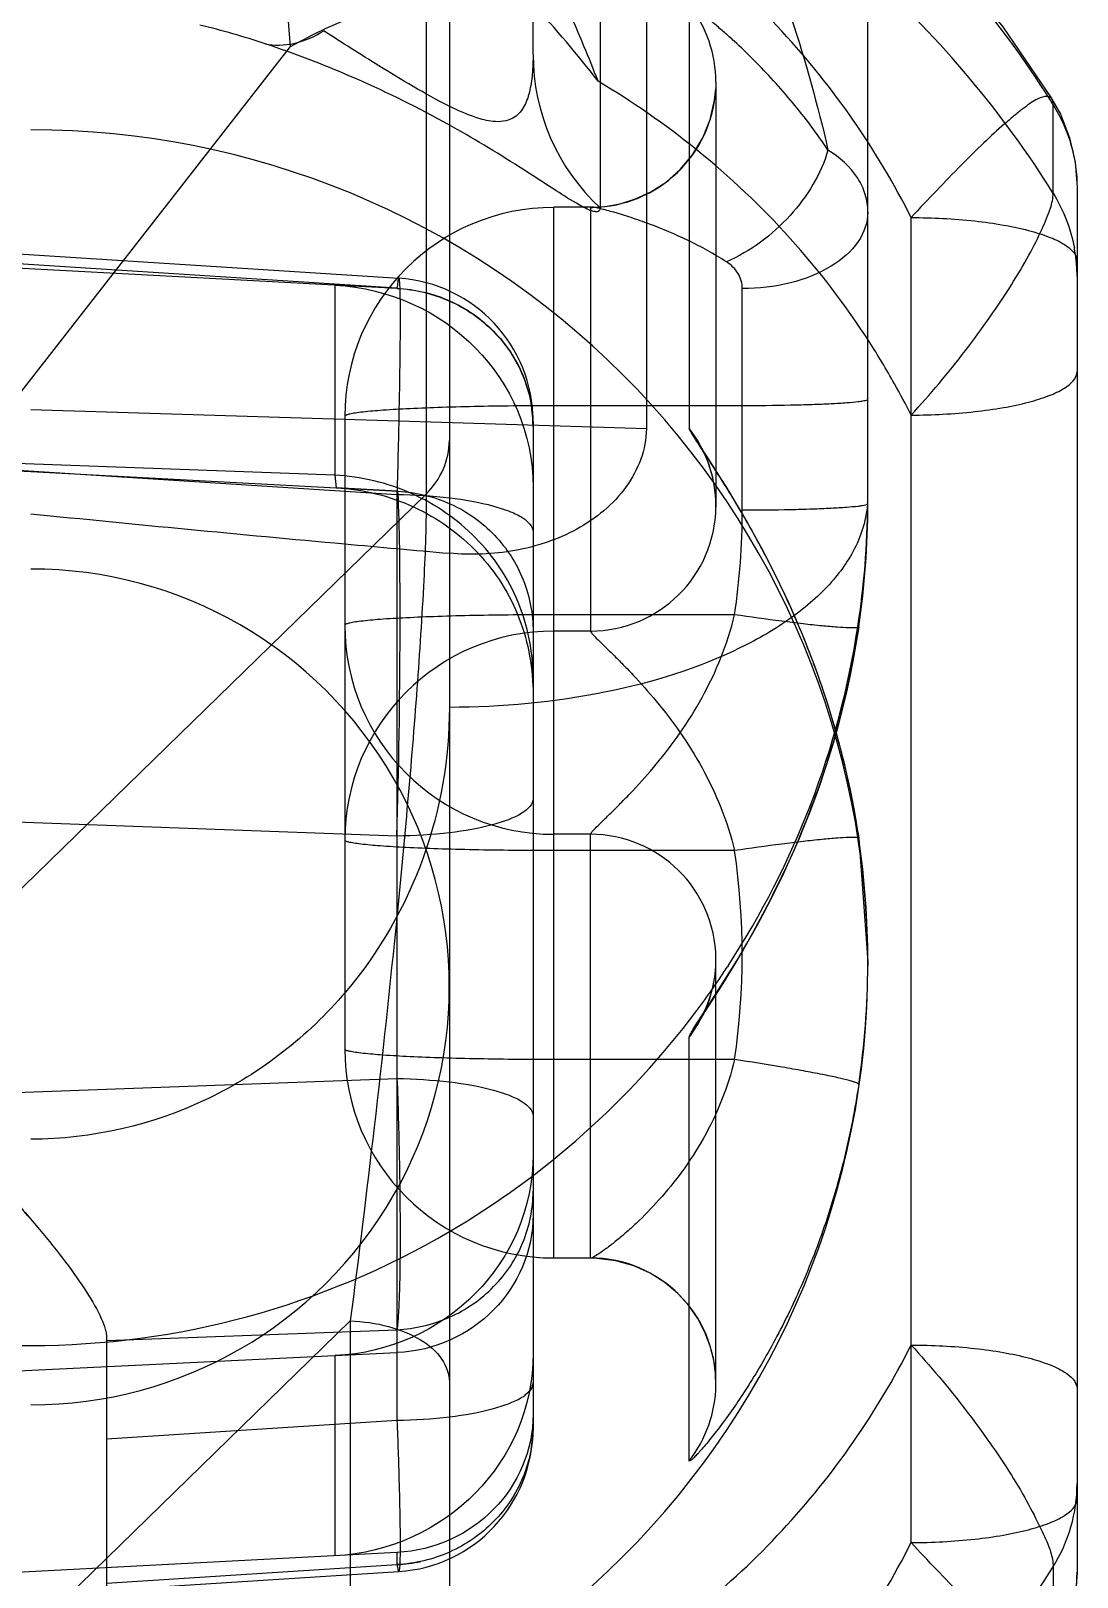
# Model space of a CAD drawing. Header units: millimetres. Extents: x 28656 to 29764, y -21384 to -20601.
# Drawn here: x 28900.735 to 28903.285, y -20794.196 to -20790.427 of the extents above; entities that cross this region are included whole.
import ezdxf

# ---------------------------------------------------------------- set-up
doc = ezdxf.new("R2010")
doc.units = ezdxf.units.MM
doc.header["$LTSCALE"] = 8
doc.layers.add('Cav-cor', color=30, linetype='Continuous')
doc.layers.add('dim', color=3, linetype='Continuous', lineweight=15)

# ---------------------------------------------------------------- blocks, each defined once
blk = doc.blocks.new('20160903.083130')
at = {"layer": 'Cav-cor', "color": 241}
for p, q in [((0.57908, 36.70559), (0.57908, 38.80978)), ((0.78308, 36.43175), (0.78308, 38.00305)), ((0.64811, 37.55688), (0.64811, 36.47742)), ((0.52808, 36.95376), (0.52808, 34.76081)), ((0.61988, 36.79481), (0.61988, 36.61222)), ((0.5139, 36.73596), (0.5139, 36.43775)), ((0.67417, 36.73603), (0.67418, 36.47786)), ((0.23077, 36.45362), (0.43126, 36.71041)), ((0.69051, 36.68883), (0.69039, 36.68459)), ((0.69051, 36.68883), (0.69051, 36.43067)), ((0.89533, 36.67844), (0.89531, 36.67848)), ((0.89601, 36.67505), (0.89533, 36.67844)), ((0.89601, 36.62101), (0.89601, 36.67505)), ((-0.57647, 36.63825), (0.4972, 36.56926)), ((0.49616, 36.56313), (-0.57509, 36.63199)), ((0.91058, 36.62481), (0.91058, 35.78031)), ((0.59183, 35.97226), (0.59183, 36.6126)), ((0.61531, 36.6126), (0.59183, 36.6126)), ((0.61461, 36.6126), (0.61401, 36.61243)), ((0.61401, 36.61243), (0.61401, 36.35427)), ((0.80947, 35.79885), (0.80947, 36.60626)), ((0.49616, 36.56309), (0.01697, 36.58842)), ((0.45826, 36.56509), (0.45826, 36.44926)), ((0.70658, 36.42788), (0.70658, 36.56292)), ((-0.57509, 36.50632), (0.49616, 36.4375)), ((0.70658, 36.49155), (0.59183, 36.49155)), ((0.45826, 36.44926), (-0.57509, 36.48744)), ((0.46427, 36.48315), (0.27308, 36.48912)), ((0.64811, 36.47742), (0.46427, 36.48315)), ((0.46433, 36.4851), (0.46433, 36.0996)), ((0.57908, 36.48192), (0.57908, 35.86851)), ((0.23077, 36.45362), (0.27308, 36.45143)), ((0.27308, 36.45143), (0.45908, 36.44158)), ((0.45826, 36.44926), (0.45907, 36.44158)), ((-0.10942, 35.83088), (0.5139, 36.43775)), ((0.45908, 36.44158), (0.49676, 36.43954)), ((0.49676, 36.43954), (0.45908, 36.44158)), ((0.49616, 36.4375), (0.49616, 35.87344)), ((0.69051, 36.43067), (0.69051, 36.42975)), ((0.70187, 36.36421), (0.59183, 36.36421)), ((0.61401, 36.35427), (0.59183, 36.35427)), ((0.49616, 36.22932), (-1.25259, 36.29394)), ((0.61401, 36.23042), (0.59183, 36.23042)), ((0.61401, 35.97226), (0.61401, 36.23042)), ((0.77754, 36.22784), (0.78308, 36.15294)), ((0.70187, 36.22048), (0.59183, 36.22048)), ((0.69051, 36.15402), (0.69051, 36.15494)), ((0.69051, 35.89586), (0.69051, 36.15402)), ((0.69789, 36.15023), (0.69747, 36.14959)), ((0.78308, 36.15294), (0.78308, 36.15036)), ((0.687, 36.12769), (0.70006, 36.14832)), ((0.68256, 36.12088), (0.687, 36.12769)), ((0.67418, 35.84867), (0.67418, 36.10683)), ((0.70187, 36.09314), (0.59183, 36.09314)), ((0.20068, 36.0707), (0.49616, 36.08161)), ((0.61493, 35.9721), (0.59183, 35.9721)), ((0.61428, 35.9721), (0.61401, 35.97226)), ((0.61793, 35.97201), (0.61422, 35.9721)), ((-0.10942, 35.37201), (0.46767, 35.93387)), ((0.46767, 35.93387), (0.46767, 34.95102)), ((0.31914, 35.92204), (0.49616, 35.92858)), ((0.31914, 35.9238), (0.31914, 31.51717)), ((0.2487, 35.90262), (0.49616, 35.91458)), ((0.45826, 35.91275), (0.45826, 35.79079)), ((0.6905, 35.89477), (0.69051, 35.89586)), ((0.31914, 35.86207), (0.49616, 35.87344)), ((0.49616, 35.79279), (0.2487, 35.77971)), ((0.49616, 35.79279), (0.49616, 35.78544)), ((0.31914, 35.77406), (0.49616, 35.78544)), ((0.89601, 35.78411), (0.89601, 35.73006)), ((0.31915, 35.76975), (0.4972, 35.78118))]:
    blk.add_line(p, q, dxfattribs=at)
for points in [[(0.4989, 36.9614), (0.52553, 36.95452), (0.58272, 36.93556), (0.63781, 36.91143), (0.69031, 36.88234), (0.73976, 36.84855), (0.7857, 36.81038), (0.8277, 36.7682), (0.86539, 36.72239), (0.89526, 36.67855)], [(0.61458, 36.6126), (0.62299, 36.61307), (0.63209, 36.61467), (0.64148, 36.61758), (0.65092, 36.62195), (0.66012, 36.6279), (0.6687, 36.63544), (0.67626, 36.64445), (0.68244, 36.65473), (0.68697, 36.66596), (0.68968, 36.67782), (0.69036, 36.6846)], [(0.8953, 36.67846), (0.90042, 36.66915), (0.90602, 36.65492), (0.90944, 36.64002), (0.91058, 36.62478)], [(0.68192, 36.46531), (0.68188, 36.46539), (0.68202, 36.46514), (0.6826, 36.4642), (0.68357, 36.46265)], [(0.6905, 36.42975), (0.69038, 36.43519), (0.6897, 36.4417), (0.68855, 36.44777), (0.68706, 36.4532), (0.68549, 36.45766), (0.68409, 36.46099), (0.68299, 36.4633), (0.68222, 36.46477), (0.68192, 36.46531)], [(0.68357, 36.46265), (0.68659, 36.45791), (0.68861, 36.45477), (0.69357, 36.44697)], [(0.69357, 36.44697), (0.69646, 36.44235), (0.69959, 36.43728), (0.70293, 36.43176), (0.70647, 36.42579), (0.71019, 36.41935), (0.71407, 36.41246), (0.71806, 36.40513), (0.72214, 36.39738), (0.72627, 36.38922), (0.73045, 36.38064), (0.73465, 36.37165), (0.73884, 36.36223), (0.743, 36.35239), (0.7471, 36.34212), (0.75113, 36.33143), (0.75505, 36.3203), (0.75884, 36.30875), (0.76246, 36.29678), (0.76589, 36.2844), (0.76909, 36.2716), (0.77204, 36.25842), (0.7747, 36.24487), (0.77706, 36.23098), (0.77753, 36.22787)], [(0.77753, 36.35682), (0.77586, 36.34634), (0.77396, 36.33584), (0.77188, 36.32555), (0.76965, 36.31547), (0.76726, 36.30562), (0.76474, 36.29602), (0.76209, 36.28665), (0.75934, 36.27753), (0.75648, 36.26865), (0.75354, 36.26001), (0.75053, 36.25162), (0.74746, 36.24348), (0.74434, 36.23559), (0.74119, 36.22795), (0.738, 36.22054), (0.73481, 36.21339), (0.7316, 36.20647), (0.7284, 36.19979), (0.72521, 36.19335), (0.72204, 36.18714), (0.71891, 36.18116), (0.71582, 36.17542), (0.71278, 36.16992), (0.7098, 36.16466), (0.70691, 36.15966), (0.70411, 36.15491), (0.70141, 36.15041), (0.69883, 36.14617), (0.69636, 36.14218), (0.69403, 36.13845), (0.69184, 36.13499)], [(0.68979, 36.14363), (0.69039, 36.14972), (0.6905, 36.15494)], [(0.68213, 36.11973), (0.68191, 36.11937), (0.68196, 36.11944), (0.68246, 36.12037), (0.68339, 36.1222), (0.68463, 36.12492), (0.68605, 36.12851), (0.68749, 36.1329), (0.68879, 36.13798), (0.68979, 36.14363)], [(0.69184, 36.13499), (0.68381, 36.12243), (0.6829, 36.12097), (0.68225, 36.11993), (0.68213, 36.11973)], [(0.6905, 35.89477), (0.69027, 35.90185), (0.68916, 35.9101), (0.68704, 35.91856), (0.68383, 35.92703), (0.67948, 35.93533), (0.67395, 35.94326), (0.66725, 35.95065), (0.65939, 35.95729), (0.65041, 35.96297), (0.6404, 35.96747), (0.62951, 35.97055), (0.61793, 35.97201)], [(0.91058, 35.78033), (0.90944, 35.76508), (0.90602, 35.75018), (0.90041, 35.73594), (0.89528, 35.7266)]]:
    blk.add_lwpolyline(points, dxfattribs=at)
for centre, radius, start, end in [((0.36889, 36.347), 0.62087, 32.18319, 48.04449), ((-9.0259, 36.02158), 9.48221, 4.165906, 4.664632), ((0.37211, 36.29425), 0.61745, 31.9515, 48.11198), ((0.61395, 36.68875), 0.07656, 0.06056, 38.13094), ((0.27069, 36.27763), 0.4581, 71.52179, 76.69564), ((0.70633, 36.7056), 0.12724, 180.0033, 227.20697), ((0.35899, 36.252), 0.50861, 51.10808, 59.2916), ((0.61405, 36.6889), 0.07647, 270.9265, 356.7691), ((0.37693, 36.35232), 0.61123, 31.87061, 32.16244), ((0.27345, 36.15), 0.50967, 0.04088, 90.04095), ((0.36795, 36.26229), 0.49498, 32.83282, 51.1669), ((0.59175, 36.485), 0.12743, 89.9639, 179.95749), ((0.61401, 36.68676), 0.07433, 269.99983, 270.98143), ((0.81514, 36.57025), 0.09544, 5.65085, 10.68564), ((0.81542, 36.57027), 0.09516, 0.00642, 5.65398), ((0.49158, 36.48195), 0.0875, 0, 86.32382), ((0.37401, 36.26644), 0.48764, 29.29163, 32.80992), ((0.37739, 36.26834), 0.48377, 26.72524, 29.29088), ((0.49724, 36.47878), 0.08185, 2.20649, 9.99786), ((0.49724, 36.47851), 0.08185, 2.39331, 8.99779), ((0.49761, 36.47853), 0.08147, 0.00108, 2.3912), ((0.49769, 36.4788), 0.08139, 0.00098, 2.20265), ((0.61395, 36.43059), 0.07656, 0.06054, 38.12889), ((0.71849, 36.43676), 0.06459, 355.93489, 359.9943), ((0.26093, 36.43675), 0.52215, 359.45929, 0.00036), ((2.17683, 55.26161), 18.9318, 264.228584, 264.810092), ((0.61405, 36.43074), 0.07646, 269.97137, 359.26316), ((0.27359, 36.42793), 0.43299, 351.53849, 359.99417), ((0.25631, 36.43689), 0.52678, 351.25608, 359.44835), ((0.27349, 36.43181), 0.50959, 351.5385, 359.99418), ((0.27368, 36.43181), 0.5094, 351.53849, 359.99417), ((2.75882, 61.57228), 25.26925, 264.790241, 264.935415), ((0.2734, 36.13745), 0.25464, 269.92864, 90.07136), ((0.59175, 36.35785), 0.12743, 180.04252, 270.03604), ((0.59175, 36.22684), 0.12743, 89.96396, 179.95748), ((0.26078, 36.43596), 0.52222, 326.8279, 351.28221), ((0.61405, 36.15396), 0.07646, 0.73251, 90.02864), ((0.27349, 36.15289), 0.50959, 0.00582, 8.4615), ((0.27181, 36.15681), 0.43474, 351.57876, 8.42124), ((0.27345, 36.15072), 0.50967, 269.95905, 359.95912), ((0.61436, 36.154), 0.07615, 347.30621, 0.01296), ((0.27369, 36.15299), 0.5094, 351.53828, 359.70511), ((0.27564, 36.15294), 0.50744, 359.71, 0), ((0.26425, 36.4339), 0.51818, 323.02351, 325.71958), ((0.26323, 36.4346), 0.51941, 325.71892, 326.72147), ((0.61343, 36.15437), 0.07714, 333.21414, 347.19256), ((0.26865, 36.43028), 0.51249, 300.43073, 323.05017), ((0.61413, 36.15395), 0.07632, 321.88028, 333.26214), ((0.59175, 36.09969), 0.12743, 180.04252, 270.03604), ((0.27288, 36.42302), 0.50408, 270.02326, 300.43474), ((0.61405, 35.8958), 0.07646, 0.04664, 90.02973), ((0.27312, 36.42196), 0.50302, 261.50591, 269.99535), ((0.61393, 35.89595), 0.07659, 321.8761, 359.11402), ((0.49158, 35.8685), 0.0875, 273.67615, 0), ((0.49724, 35.86982), 0.08184, 350.00281, 359.0835), ((0.49781, 35.8698), 0.08127, 359.09257, 359.99982), ((0.49158, 35.87593), 0.09061, 272.90224, 282.23)]:
    blk.add_arc(centre, radius, start, end, dxfattribs=at)
at = {"layer": 'Cav-cor', "color": 241, "extrusion": (0, 0, -1)}
for centre, major_axis, start_param, end_param in [((0.45158, 36.44218), (-0.12743, 0.00426), 1.590857, 3.109293), ((0.45158, 36.03569), (-0.12743, 0.00426), 3.109293, 4.62773), ((0.49158, 35.99896), (-0.08745, 0.00293), 3.109293, 4.62773), ((0.45158, 35.9137), (-0.12743, -0.00426), 3.173892, 4.692328), ((0.49158, 35.87714), (-0.08745, -0.00293), 3.173892, 4.692328)]:
    blk.add_ellipse(centre, major_axis=major_axis, ratio=0.965406, start_param=start_param, end_param=end_param, dxfattribs=at)
at = {"layer": 'Cav-cor', "color": 241}
for points, knots in [([(0.80947, 36.60626), (0.78884, 36.64734), (0.73529, 36.72438), (0.62618, 36.81348), (0.49626, 36.87045), (0.40214, 36.88409), (0.35515, 36.8846)], [0, 0, 0, 0, 0.246923, 0.496234, 0.747586, 1, 1, 1, 1]), ([(0.68108, 36.85563), (0.69005, 36.83943), (0.72328, 36.77299), (0.74639, 36.70172), (0.75877, 36.6474)], [0, 0, 0, 0, 0.2495, 1, 1, 1, 1]), ([(0.61869, 36.68932), (0.61591, 36.69651), (0.60427, 36.72554), (0.59105, 36.75398), (0.57974, 36.77467)], [0, 0, 0, 0, 0.246339, 1, 1, 1, 1]), ([(0.43126, 36.71041), (0.44547, 36.71842), (0.4717, 36.73116), (0.50114, 36.73702), (0.5139, 36.73596)], [0, 0, 0, 0, 0.560095, 1, 1, 1, 1]), ([(0.75877, 36.6474), (0.75212, 36.65742), (0.74137, 36.67179), (0.72582, 36.68964), (0.71391, 36.70209), (0.7038, 36.71179), (0.69578, 36.71898), (0.69005, 36.72391), (0.68469, 36.72829), (0.68058, 36.73152), (0.67773, 36.73363), (0.67612, 36.73484), (0.67497, 36.73554), (0.67439, 36.736), (0.67418, 36.73602)], [0, 0, 0, 0, 0.29275, 0.436202, 0.576705, 0.712449, 0.777451, 0.839271, 0.896516, 0.946032, 0.966517, 0.983164, 0.99474, 1, 1, 1, 1]), ([(0.41588, 36.71211), (0.42153, 36.71093), (0.43437, 36.7114), (0.44589, 36.71657), (0.45158, 36.71998)], [0, 0, 0, 0, 0.46488, 1, 1, 1, 1]), ([(0.57908, 36.70559), (0.57908, 36.70156), (0.57882, 36.69385), (0.57721, 36.68294), (0.57397, 36.67333), (0.56657, 36.66507), (0.55497, 36.66406), (0.54191, 36.66763), (0.5256, 36.67499), (0.50607, 36.68593), (0.48069, 36.70133), (0.46265, 36.71278), (0.45158, 36.71999)], [0, 0, 0, 0, 0.070244, 0.134319, 0.191713, 0.245598, 0.316946, 0.379333, 0.482375, 0.627387, 0.76979, 1, 1, 1, 1]), ([(0.61988, 36.61222), (0.61988, 36.61176), (0.6198, 36.61085), (0.61875, 36.6098), (0.61697, 36.6097), (0.61297, 36.61074), (0.60485, 36.61513), (0.58944, 36.62488), (0.56236, 36.64268), (0.52124, 36.66724), (0.47046, 36.69214), (0.43347, 36.70623), (0.41588, 36.71211)], [0, 0, 0, 0, 0.006057, 0.011202, 0.017806, 0.028004, 0.065096, 0.136386, 0.265882, 0.486031, 0.75889, 1, 1, 1, 1]), ([(0.89529, 36.67851), (0.89356, 36.68128), (0.88642, 36.67889), (0.88135, 36.67534), (0.87673, 36.67193), (0.8717, 36.66787), (0.86385, 36.66121), (0.85315, 36.6513), (0.83945, 36.63775), (0.82469, 36.62254), (0.81461, 36.61183), (0.80947, 36.60626)], [0, 0, 0, 0, 0.085676, 0.126633, 0.175791, 0.23273, 0.296919, 0.444875, 0.614813, 0.801595, 1, 1, 1, 1]), ([(0.89601, 36.67505), (0.90072, 36.6675), (0.90807, 36.65104), (0.91058, 36.63319), (0.91058, 36.62433)], [0, 0, 0, 0, 0.50121, 1, 1, 1, 1]), ([(0.75877, 36.6474), (0.75463, 36.63264), (0.73736, 36.60501), (0.71156, 36.58562), (0.69686, 36.57922)], [0, 0, 0, 0, 0.48876, 1, 1, 1, 1]), ([(0.78308, 36.60961), (0.78308, 36.61318), (0.78205, 36.62047), (0.77533, 36.63475), (0.76582, 36.64294), (0.75877, 36.6474)], [0, 0, 0, 0, 0.229468, 0.464406, 1, 1, 1, 1]), ([(0.69686, 36.57922), (0.68939, 36.5841), (0.67406, 36.59253), (0.65432, 36.60086), (0.63913, 36.60618), (0.62902, 36.60936), (0.62096, 36.61138), (0.61632, 36.61258), (0.61457, 36.61259)], [0, 0, 0, 0, 0.299861, 0.585876, 0.719368, 0.841034, 0.9413, 1, 1, 1, 1]), ([(0.80947, 36.48589), (0.82107, 36.49854), (0.83758, 36.51808), (0.85731, 36.54503), (0.87028, 36.56438), (0.88094, 36.58234), (0.88883, 36.59806), (0.89421, 36.61046), (0.896, 36.61797), (0.89601, 36.62101)], [0, 0, 0, 0, 0.317877, 0.472909, 0.618456, 0.749261, 0.8596, 0.943755, 1, 1, 1, 1]), ([(0.78308, 36.60961), (0.78308, 36.60334), (0.77802, 36.58951), (0.76005, 36.57465), (0.73528, 36.56508), (0.71641, 36.56292), (0.70658, 36.56292)], [0, 0, 0, 0, 0.192656, 0.422906, 0.697678, 1, 1, 1, 1]), ([(0.80947, 36.60626), (0.82241, 36.60623), (0.84126, 36.60531), (0.8651, 36.602), (0.88024, 36.59885), (0.89289, 36.59487), (0.90352, 36.59016), (0.91058, 36.58393), (0.91058, 36.57969)], [0, 0, 0, 0, 0.358079, 0.521002, 0.665417, 0.786953, 0.882851, 1, 1, 1, 1]), ([(0.70658, 36.56292), (0.70658, 36.56611), (0.70475, 36.57282), (0.69967, 36.57738), (0.69686, 36.57922)], [0, 0, 0, 0, 0.486998, 1, 1, 1, 1]), ([(0.49719, 36.56927), (0.49705, 36.56927), (0.4969, 36.56853), (0.49666, 36.56758), (0.49642, 36.56555), (0.49625, 36.56406), (0.49616, 36.56317)], [0, 0, 0, 0, 0.069916, 0.258146, 0.568501, 1, 1, 1, 1]), ([(0.49719, 36.56927), (0.49741, 36.56925), (0.49745, 36.56806), (0.49773, 36.56661), (0.49781, 36.56346), (0.49796, 36.55944), (0.49802, 36.55418), (0.49807, 36.54509), (0.49801, 36.53122), (0.49778, 36.51189), (0.49738, 36.48935), (0.49684, 36.46419), (0.4964, 36.44661), (0.49616, 36.4375)], [0, 0, 0, 0, 0.004981, 0.018662, 0.041166, 0.072379, 0.112104, 0.160083, 0.279484, 0.42742, 0.599964, 0.792524, 1, 1, 1, 1]), ([(0.49616, 36.56313), (0.50713, 36.56262), (0.52898, 36.55744), (0.55643, 36.53852), (0.57478, 36.51105), (0.57908, 36.48944), (0.57908, 36.4788)], [0, 0, 0, 0, 0.253974, 0.505574, 0.753922, 1, 1, 1, 1]), ([(0.49616, 36.56309), (0.50714, 36.56251), (0.52899, 36.55729), (0.55643, 36.5383), (0.57478, 36.5108), (0.57908, 36.48918), (0.57908, 36.47853)], [0, 0, 0, 0, 0.253962, 0.505618, 0.754018, 1, 1, 1, 1]), ([(0.80947, 36.48589), (0.82241, 36.48592), (0.84126, 36.48685), (0.8651, 36.49016), (0.88024, 36.4933), (0.89289, 36.49728), (0.90352, 36.50199), (0.91058, 36.50823), (0.91058, 36.51246)], [0, 0, 0, 0, 0.358079, 0.521002, 0.665417, 0.786953, 0.882851, 1, 1, 1, 1]), ([(0.59183, 36.49155), (0.58355, 36.49155), (0.56728, 36.49147), (0.54367, 36.49112), (0.5219, 36.49054), (0.50282, 36.48977), (0.48718, 36.48885), (0.47652, 36.48791), (0.47022, 36.48708), (0.4671, 36.48645), (0.46535, 36.48599), (0.46433, 36.48539), (0.46433, 36.4851)], [0, 0, 0, 0, 0.194041, 0.381016, 0.553149, 0.70408, 0.82814, 0.920528, 0.953774, 0.977967, 0.993114, 1, 1, 1, 1]), ([(0.78308, 36.49542), (0.78308, 36.49525), (0.78247, 36.49489), (0.78142, 36.49461), (0.77955, 36.49423), (0.77577, 36.49373), (0.76938, 36.49317), (0.75999, 36.49262), (0.74854, 36.49216), (0.73052, 36.49168), (0.71634, 36.49155), (0.70658, 36.49155)], [0, 0, 0, 0, 0.006892, 0.02206, 0.046252, 0.079462, 0.171944, 0.295896, 0.446805, 0.619037, 1, 1, 1, 1]), ([(0.64811, 36.47742), (0.64811, 36.46503), (0.63784, 36.43934), (0.60675, 36.41415), (0.56826, 36.4015), (0.54134, 36.40052), (0.52808, 36.40169)], [0, 0, 0, 0, 0.237172, 0.491091, 0.745424, 1, 1, 1, 1]), ([(0.67418, 36.47786), (0.67417, 36.47753), (0.67461, 36.47661), (0.67547, 36.47494), (0.67694, 36.47254), (0.67981, 36.468), (0.68451, 36.46085), (0.69113, 36.45067), (0.69879, 36.43854), (0.70711, 36.42472), (0.71578, 36.40942), (0.72776, 36.38674), (0.74216, 36.35572), (0.75727, 36.31555), (0.76951, 36.2726), (0.77529, 36.2429), (0.77754, 36.22784)], [0, 0, 0, 0, 0.003675, 0.010693, 0.020988, 0.03442, 0.069824, 0.114951, 0.168032, 0.22754, 0.292256, 0.361314, 0.509568, 0.667864, 0.832639, 1, 1, 1, 1]), ([(0.5139, 36.43775), (0.51827, 36.44214), (0.52545, 36.45223), (0.52808, 36.46442), (0.52808, 36.47031)], [0, 0, 0, 0, 0.51267, 1, 1, 1, 1]), ([(0.57908, 36.32633), (0.57908, 36.34183), (0.57282, 36.37331), (0.54608, 36.41334), (0.50607, 36.44092), (0.47424, 36.44845), (0.45826, 36.44926)], [0, 0, 0, 0, 0.24606, 0.494388, 0.745969, 1, 1, 1, 1]), ([(0.45908, 36.44158), (0.47525, 36.4407), (0.50744, 36.43285), (0.54749, 36.40427), (0.57361, 36.36306), (0.57908, 36.33113), (0.57908, 36.31543)], [0, 0, 0, 0, 0.254081, 0.505481, 0.753653, 1, 1, 1, 1]), ([(0.5139, 36.43775), (0.51406, 36.42028), (0.51248, 36.38071), (0.50842, 36.31812), (0.50278, 36.25023), (0.49436, 36.16115), (0.48297, 36.05575), (0.47283, 35.97323), (0.46767, 35.93387)], [0, 0, 0, 0, 0.103557, 0.234506, 0.371744, 0.507293, 0.764794, 1, 1, 1, 1]), ([(0.49616, 36.22932), (0.49726, 36.27067), (0.49822, 36.3291), (0.49798, 36.39918), (0.4974, 36.4279), (0.49676, 36.43954)], [0, 0, 0, 0, 0.590201, 0.833687, 1, 1, 1, 1]), ([(0.49616, 36.4375), (0.50687, 36.43735), (0.52669, 36.43612), (0.54977, 36.4323), (0.56472, 36.42744), (0.57341, 36.42345), (0.57908, 36.41823), (0.57908, 36.41473)], [0, 0, 0, 0, 0.360144, 0.666262, 0.787074, 0.88233, 1, 1, 1, 1]), ([(0.49676, 36.43954), (0.50778, 36.43894), (0.52971, 36.4336), (0.55706, 36.41422), (0.57504, 36.3863), (0.57908, 36.36459), (0.57908, 36.35389)], [0, 0, 0, 0, 0.25409, 0.50551, 0.753721, 1, 1, 1, 1]), ([(0.78292, 36.43218), (0.78232, 36.42376), (0.77747, 36.40613), (0.76099, 36.38232), (0.73628, 36.36093), (0.69131, 36.33502), (0.62079, 36.31344), (0.56007, 36.3078), (0.52808, 36.3078)], [0, 0, 0, 0, 0.083175, 0.175563, 0.281582, 0.402766, 0.684796, 1, 1, 1, 1]), ([(0.78308, 36.43175), (0.78308, 36.43158), (0.78247, 36.43122), (0.78142, 36.43094), (0.77955, 36.43057), (0.77577, 36.43007), (0.76938, 36.4295), (0.75999, 36.42895), (0.74854, 36.42849), (0.73052, 36.42801), (0.71634, 36.42788), (0.70658, 36.42788)], [0, 0, 0, 0, 0.006892, 0.02206, 0.046252, 0.079462, 0.171944, 0.295896, 0.446805, 0.619037, 1, 1, 1, 1]), ([(0.59183, 36.36421), (0.58355, 36.36421), (0.56728, 36.36413), (0.54367, 36.36378), (0.5219, 36.36321), (0.50282, 36.36243), (0.48718, 36.36152), (0.47652, 36.36057), (0.47022, 36.35974), (0.4671, 36.35912), (0.46535, 36.35865), (0.46433, 36.35805), (0.46433, 36.35776)], [0, 0, 0, 0, 0.194039, 0.381006, 0.553135, 0.704066, 0.828127, 0.920519, 0.953765, 0.977962, 0.993112, 1, 1, 1, 1]), ([(0.61401, 36.23042), (0.61402, 36.23062), (0.61437, 36.23113), (0.61549, 36.23258), (0.61808, 36.23518), (0.62214, 36.23917), (0.62738, 36.24425), (0.63344, 36.25029), (0.64265, 36.25983), (0.65482, 36.27353), (0.66917, 36.29231), (0.68268, 36.31386), (0.69418, 36.33796), (0.69974, 36.35529), (0.70187, 36.36421)], [0, 0, 0, 0, 0.003632, 0.010662, 0.034677, 0.070617, 0.116198, 0.169412, 0.228743, 0.36124, 0.507785, 0.665044, 0.830442, 1, 1, 1, 1]), ([(0.77754, 36.35682), (0.77751, 36.35665), (0.77686, 36.35639), (0.77579, 36.35627), (0.7739, 36.35618), (0.77012, 36.35624), (0.76377, 36.35663), (0.75449, 36.35746), (0.74319, 36.35868), (0.72541, 36.36085), (0.71147, 36.36279), (0.70187, 36.36421)], [0, 0, 0, 0, 0.006867, 0.022, 0.046143, 0.079295, 0.171633, 0.295433, 0.446241, 0.618477, 1, 1, 1, 1]), ([(0.61401, 36.35427), (0.61402, 36.35408), (0.61437, 36.35356), (0.61549, 36.35212), (0.61809, 36.34951), (0.62214, 36.34553), (0.62738, 36.34044), (0.63344, 36.3344), (0.64265, 36.32486), (0.65482, 36.31116), (0.66918, 36.29239), (0.68268, 36.27083), (0.69418, 36.24674), (0.69974, 36.22941), (0.70187, 36.22048)], [0, 0, 0, 0, 0.003632, 0.010663, 0.03468, 0.070621, 0.116207, 0.16942, 0.228753, 0.361252, 0.507802, 0.665063, 0.83045, 1, 1, 1, 1]), ([(0.70006, 36.14832), (0.71792, 36.17751), (0.7519, 36.24428), (0.77159, 36.31699), (0.77754, 36.35685)], [0, 0, 0, 0, 0.45925, 1, 1, 1, 1]), ([(0.52808, 36.3078), (0.52808, 36.27697), (0.51732, 36.21398), (0.48532, 36.15843), (0.46479, 36.13427)], [0, 0, 0, 0, 0.492929, 1, 1, 1, 1]), ([(0.57908, 36.25208), (0.57908, 36.24859), (0.57341, 36.24337), (0.56472, 36.23938), (0.54977, 36.23452), (0.52669, 36.2307), (0.50687, 36.22947), (0.49616, 36.22932)], [0, 0, 0, 0, 0.11767, 0.212926, 0.333738, 0.639856, 1, 1, 1, 1]), ([(0.59183, 36.22048), (0.58355, 36.22048), (0.56728, 36.22056), (0.54367, 36.22092), (0.5219, 36.22149), (0.50282, 36.22226), (0.48718, 36.22318), (0.47652, 36.22412), (0.47022, 36.22495), (0.4671, 36.22558), (0.46535, 36.22604), (0.46433, 36.22664), (0.46433, 36.22694)], [0, 0, 0, 0, 0.194039, 0.381006, 0.553135, 0.704066, 0.828127, 0.920519, 0.953765, 0.977962, 0.993112, 1, 1, 1, 1]), ([(0.77754, 36.22787), (0.77751, 36.22805), (0.77686, 36.2283), (0.77579, 36.22842), (0.7739, 36.22851), (0.77012, 36.22845), (0.76377, 36.22807), (0.75449, 36.22724), (0.74319, 36.22602), (0.72541, 36.22385), (0.71147, 36.22191), (0.70187, 36.22048)], [0, 0, 0, 0, 0.006866, 0.021999, 0.04614, 0.079292, 0.171629, 0.29543, 0.446237, 0.618475, 1, 1, 1, 1]), ([(0.46479, 36.13427), (0.44196, 36.10742), (0.38327, 36.06142), (0.31007, 36.04465), (0.27308, 36.04465)], [0, 0, 0, 0, 0.487888, 1, 1, 1, 1]), ([(0.67418, 36.10683), (0.67417, 36.10737), (0.67506, 36.10888), (0.6766, 36.11172), (0.67931, 36.11588), (0.68138, 36.11908), (0.68256, 36.12088)], [0, 0, 0, 0, 0.098399, 0.301786, 0.605244, 1, 1, 1, 1]), ([(0.59183, 36.09314), (0.58355, 36.09314), (0.56728, 36.09322), (0.54367, 36.09358), (0.5219, 36.09415), (0.50282, 36.09492), (0.48718, 36.09584), (0.47652, 36.09678), (0.47022, 36.09762), (0.4671, 36.09824), (0.46535, 36.09871), (0.46433, 36.0993), (0.46433, 36.0996)], [0, 0, 0, 0, 0.194039, 0.381006, 0.553135, 0.704066, 0.828127, 0.920519, 0.953765, 0.977962, 0.993112, 1, 1, 1, 1]), ([(0.70187, 36.09314), (0.69786, 36.07634), (0.68825, 36.0525), (0.67044, 36.02509), (0.65655, 36.00797), (0.64466, 35.99578), (0.63555, 35.98753), (0.62946, 35.98241), (0.62407, 35.97826), (0.61966, 35.97503), (0.61653, 35.97319), (0.61484, 35.97211), (0.61423, 35.9721)], [0, 0, 0, 0, 0.339048, 0.495692, 0.640591, 0.77101, 0.829305, 0.881721, 0.926978, 0.963072, 0.987926, 1, 1, 1, 1]), ([(0.77754, 36.07804), (0.77754, 36.07823), (0.77695, 36.07864), (0.7759, 36.0791), (0.77405, 36.07974), (0.77032, 36.0808), (0.764, 36.0823), (0.75471, 36.08423), (0.74339, 36.08637), (0.72557, 36.0895), (0.71154, 36.09171), (0.70187, 36.09314)], [0, 0, 0, 0, 0.007331, 0.023055, 0.047756, 0.0814, 0.174491, 0.298681, 0.449443, 0.621147, 1, 1, 1, 1]), ([(0.49616, 36.08161), (0.50687, 36.08147), (0.52669, 36.08023), (0.54977, 36.07642), (0.56472, 36.07156), (0.57341, 36.06756), (0.57908, 36.06235), (0.57908, 36.05885)], [0, 0, 0, 0, 0.360144, 0.666262, 0.787074, 0.88233, 1, 1, 1, 1]), ([(0.49616, 36.08161), (0.49678, 36.06543), (0.49768, 36.03387), (0.49818, 35.99008), (0.49793, 35.95813), (0.49711, 35.93869), (0.49656, 35.93146), (0.49616, 35.92858)], [0, 0, 0, 0, 0.317324, 0.618577, 0.858152, 0.942993, 1, 1, 1, 1]), ([(0.77754, 36.07804), (0.77531, 36.0631), (0.76958, 36.03385), (0.75737, 35.99192), (0.74229, 35.95342), (0.72544, 35.91935), (0.70828, 35.89074), (0.69431, 35.87099), (0.68543, 35.85987), (0.68133, 35.85512), (0.67902, 35.85252), (0.67684, 35.8504), (0.67595, 35.84935), (0.67417, 35.84826), (0.67418, 35.84867)], [0, 0, 0, 0, 0.177295, 0.349385, 0.512143, 0.662203, 0.795056, 0.903668, 0.94559, 0.962631, 0.976711, 0.987598, 0.995138, 1, 1, 1, 1]), ([(0.20068, 36.0707), (0.21455, 36.05774), (0.23482, 36.03787), (0.26037, 36.0105), (0.2781, 35.99019), (0.29384, 35.9706), (0.30663, 35.9526), (0.31469, 35.93887), (0.31835, 35.92951), (0.31914, 35.92553), (0.31914, 35.9238)], [0, 0, 0, 0, 0.298809, 0.446553, 0.589436, 0.723282, 0.841977, 0.937029, 0.972832, 1, 1, 1, 1]), ([(0.27308, 35.99583), (0.26756, 36.00228), (0.24447, 36.02822), (0.21986, 36.05279), (0.20068, 36.0707)], [0, 0, 0, 0, 0.244312, 1, 1, 1, 1]), ([(0.49616, 35.92858), (0.50713, 35.92913), (0.52898, 35.9343), (0.55643, 35.95322), (0.57478, 35.9807), (0.57908, 36.0023), (0.57908, 36.01294)], [0, 0, 0, 0, 0.25403, 0.505612, 0.753941, 1, 1, 1, 1]), ([(0.46767, 35.93387), (0.47552, 35.93363), (0.49046, 35.93157), (0.51001, 35.92389), (0.52406, 35.91228), (0.52808, 35.90156), (0.52808, 35.89673)], [0, 0, 0, 0, 0.306699, 0.582891, 0.811298, 1, 1, 1, 1]), ([(0.35515, 35.64295), (0.40211, 35.64324), (0.49619, 35.65644), (0.62615, 35.71281), (0.7353, 35.80145), (0.78885, 35.87825), (0.80947, 35.91922)], [0, 0, 0, 0, 0.252672, 0.504023, 0.753193, 1, 1, 1, 1]), ([(0.80947, 35.91922), (0.82108, 35.90658), (0.83758, 35.88704), (0.85729, 35.86009), (0.8703, 35.84075), (0.88089, 35.82273), (0.88874, 35.80702), (0.89433, 35.7947), (0.89599, 35.78716), (0.89601, 35.78411)], [0, 0, 0, 0, 0.317825, 0.472854, 0.618377, 0.749355, 0.859606, 0.943417, 1, 1, 1, 1]), ([(0.80947, 35.91922), (0.82241, 35.91919), (0.84126, 35.91827), (0.8651, 35.91496), (0.88024, 35.91181), (0.89289, 35.90784), (0.90352, 35.90312), (0.91058, 35.89689), (0.91058, 35.89265)], [0, 0, 0, 0, 0.358079, 0.521002, 0.665417, 0.786953, 0.882851, 1, 1, 1, 1]), ([(0.49616, 35.87344), (0.50687, 35.87359), (0.52669, 35.87482), (0.54977, 35.87864), (0.56472, 35.8835), (0.57341, 35.88749), (0.57908, 35.8927), (0.57908, 35.8962)], [0, 0, 0, 0, 0.360144, 0.666262, 0.787074, 0.88233, 1, 1, 1, 1]), ([(0.57908, 35.8962), (0.57908, 35.89555), (0.57855, 35.89246), (0.5761, 35.8901), (0.57415, 35.88866)], [0, 0, 0, 0, 0.210781, 1, 1, 1, 1]), ([(0.49616, 35.87344), (0.4964, 35.86706), (0.49684, 35.85476), (0.49738, 35.83715), (0.49778, 35.82137), (0.49801, 35.80784), (0.49807, 35.79813), (0.49802, 35.79176), (0.49795, 35.78808), (0.49783, 35.78525), (0.49769, 35.78307), (0.49751, 35.78199), (0.49736, 35.7812), (0.49719, 35.78118)], [0, 0, 0, 0, 0.20734, 0.399759, 0.572173, 0.72, 0.83933, 0.887294, 0.927022, 0.958259, 0.980825, 0.994632, 1, 1, 1, 1]), ([(0.57908, 35.8698), (0.57908, 35.85916), (0.57478, 35.83755), (0.55643, 35.81008), (0.52898, 35.79115), (0.50713, 35.78599), (0.49616, 35.78544)], [0, 0, 0, 0, 0.246059, 0.494388, 0.74597, 1, 1, 1, 1]), ([(0.89601, 35.78411), (0.90072, 35.79167), (0.90807, 35.80812), (0.91058, 35.82597), (0.91058, 35.83483)], [0, 0, 0, 0, 0.501245, 1, 1, 1, 1]), ([(0.80947, 35.79885), (0.82241, 35.79888), (0.84126, 35.79981), (0.8651, 35.80312), (0.88024, 35.80626), (0.89289, 35.81024), (0.90352, 35.81495), (0.91058, 35.82119), (0.91058, 35.82542)], [0, 0, 0, 0, 0.358079, 0.521002, 0.665417, 0.786953, 0.882851, 1, 1, 1, 1]), ([(0.35515, 35.52052), (0.40213, 35.52102), (0.49625, 35.53467), (0.62617, 35.59163), (0.73529, 35.68073), (0.78884, 35.75777), (0.80947, 35.79885)], [0, 0, 0, 0, 0.25239, 0.503745, 0.753063, 1, 1, 1, 1]), ([(0.89527, 35.72657), (0.89495, 35.72605), (0.89385, 35.72514), (0.89149, 35.72492), (0.88862, 35.72563), (0.88355, 35.72815), (0.87602, 35.73369), (0.86546, 35.74242), (0.85316, 35.75382), (0.83945, 35.76736), (0.82469, 35.78257), (0.81461, 35.79328), (0.80947, 35.79885)], [0, 0, 0, 0, 0.015887, 0.034616, 0.059457, 0.091915, 0.181341, 0.301606, 0.448575, 0.617363, 0.802917, 1, 1, 1, 1]), ([(0.35515, 35.48665), (0.40917, 35.48701), (0.51737, 35.50107), (0.66874, 35.56103), (0.79969, 35.65597), (0.86803, 35.7392), (0.89601, 35.78411)], [0, 0, 0, 0, 0.252321, 0.503543, 0.752861, 1, 1, 1, 1]), ([(0.49616, 35.78544), (0.49625, 35.78481), (0.49641, 35.78376), (0.49668, 35.78237), (0.49687, 35.78165), (0.49708, 35.78118), (0.49719, 35.78118)], [0, 0, 0, 0, 0.426424, 0.734201, 0.922932, 1, 1, 1, 1]), ([(0.89601, 35.73006), (0.90072, 35.73762), (0.90807, 35.75407), (0.91058, 35.77192), (0.91058, 35.78079)], [0, 0, 0, 0, 0.501216, 1, 1, 1, 1])]:
    blk.add_open_spline(points, degree=3, knots=knots, dxfattribs=at)
for points in [[(0.61873, 36.6893), (0.60617, 36.70552), (0.59287, 36.72117), (0.57916, 36.73644)], [(0.89601, 36.62101), (0.90226, 36.61096), (0.90674, 36.59957), (0.90893, 36.58795)]]:
    blk.add_open_spline(points, degree=3, dxfattribs=at)

msp = doc.modelspace()

# ---------------------------------------------------------------- block references
at = {"layer": 'dim', "xscale": 4, "yscale": 4, "zscale": 4}
msp.add_blockref('20160903.083130', (28899.6425, -20937.3073), dxfattribs=at)

doc.saveas('drawing.dxf')
